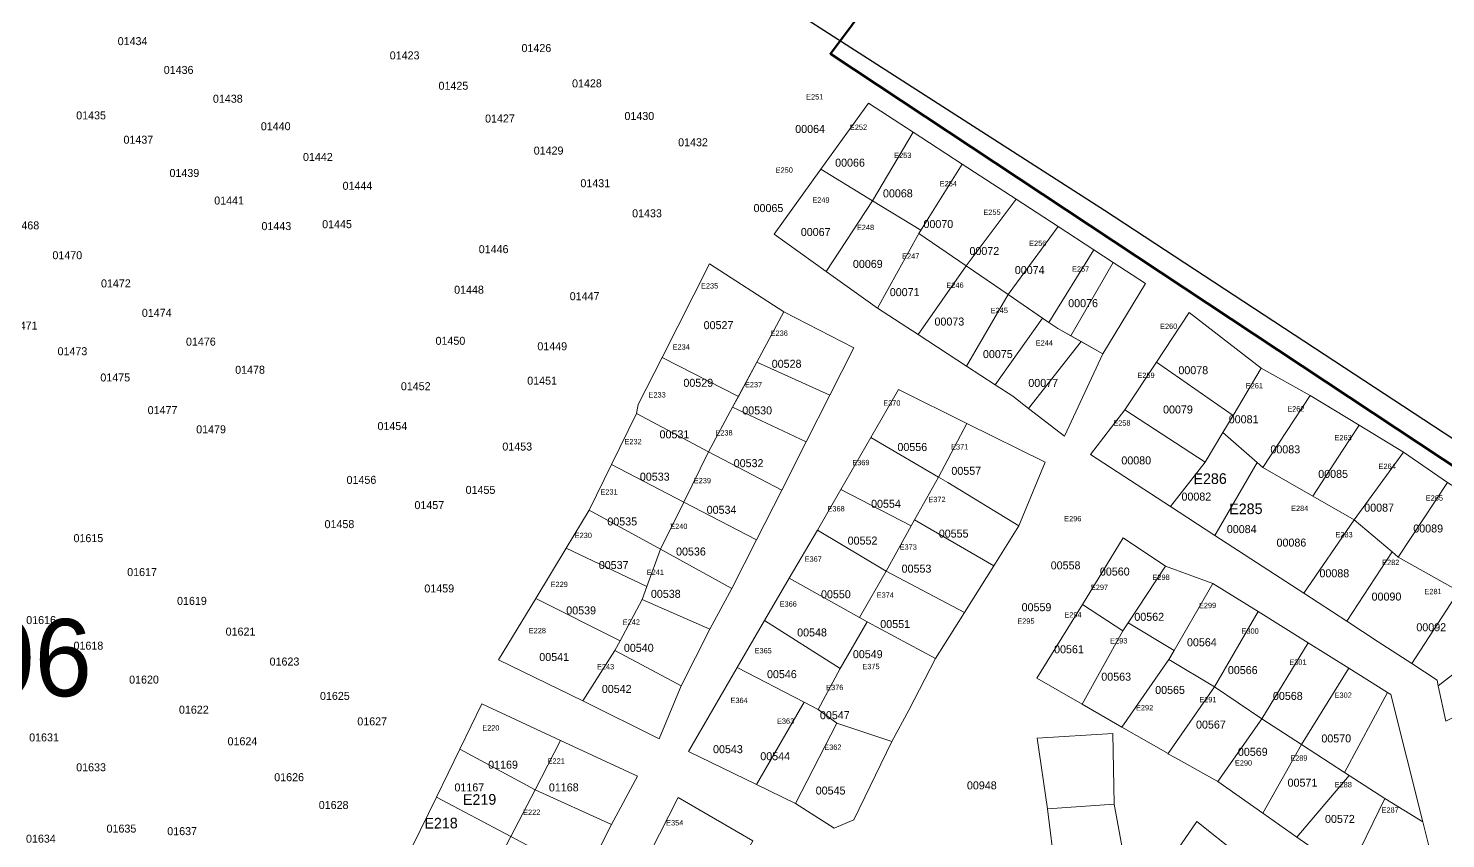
# Model space of a CAD drawing. Header units: metres. Extents: x 245225 to 248406, y 1633796 to 1637634.
# Drawn here: x 247903.7 to 248169.3, y 1635015.9 to 1635167.8 of the extents above; entities that cross this region are included whole.
import ezdxf
from ezdxf.enums import TextEntityAlignment as Align

# ---------------------------------------------------------------- set-up
doc = ezdxf.new("R2010")
doc.units = ezdxf.units.M
doc.header["$MEASUREMENT"] = 0
for name, color, linetype in [('historique_numero_parcelle', 7, 'Continuous'), ('limites_sections', 7, 'Continuous'), ('numero_lot', 7, 'Continuous')]:
    doc.layers.add(name, color=color, linetype=linetype)
doc.layers.add('Limites_Communes', color=7, linetype='Continuous', lineweight=211, plot=False)
doc.layers.add('LIMITES_PARCELLES', color=7, linetype='Continuous', lineweight=0, true_color=0xffffff)
doc.styles.add('Style-FANCY', font='FANCY.shx')
doc.styles.add('Style-WORKING', font='WORKING.shx')

msp = doc.modelspace()

# ---------------------------------------------------------------- linework, layer by layer
at = {"layer": 'Limites_Communes', "color": 210, "lineweight": 80, "flags": 128}
msp.add_lwpolyline([(248359.7581, 1635572.275), (248054, 1635163), (248403, 1634932), (247921.6958, 1634066.3692), (247944, 1634048), (247854, 1633828), (247757.3136, 1633862.8869), (247659.1646, 1633895.42), (247213.4779, 1634048.8798)], dxfattribs=at)
at = {"layer": 'limites_parcelles', "flags": 128}
for points in [[(248078.716, 1635142.306), (248070.578, 1635129.302), (248070.918, 1635129.915), (248061.877, 1635135.464), (248069.532, 1635148.284), (248078.716, 1635142.306)], [(248053.23, 1635122.18), (248061.877, 1635135.464), (248070.918, 1635129.915), (248070.578, 1635129.302), (248062.821, 1635115.31), (248053.23, 1635122.18)], [(248107.012, 1635123.891), (248099.069, 1635110.122), (248096.635, 1635111.5), (248094.956, 1635112.647), (248103.397, 1635126.243), (248107.012, 1635123.891)], [(248036.751, 1635098.785), (248022.439, 1635106.083), (248031.344, 1635123.595), (248045.274, 1635114.611), (248040.214, 1635105.214), (248036.751, 1635098.785)], [(248100.972, 1635109.045), (248091.147, 1635096.521), (248088.222, 1635098.8), (248084.899, 1635100.959), (248093.767, 1635113.459), (248094.956, 1635112.647), (248096.635, 1635111.5), (248100.972, 1635109.045)], [(248036.751, 1635098.785), (248035.671, 1635096.778), (248031.16, 1635088.402), (248017.648, 1635095.546), (248017.963, 1635097.281), (248022.439, 1635106.083), (248036.751, 1635098.785)], [(248129.482, 1635095.203), (248127.586, 1635092.015), (248124.258, 1635086.417), (248109.177, 1635096.26), (248115.093, 1635105.213), (248129.482, 1635095.203)], [(248143.943, 1635098.959), (248135.053, 1635085.465), (248133.985, 1635086.401), (248127.586, 1635092.015), (248129.482, 1635095.203), (248134.735, 1635104.039), (248143.943, 1635098.959)], [(248153.1, 1635093.381), (248150.003, 1635088.647), (248144.408, 1635080.094), (248135.053, 1635085.465), (248143.943, 1635098.959), (248153.1, 1635093.381)], [(248074.234, 1635083.642), (248079.584, 1635093.71), (248094.254, 1635086.417), (248089.333, 1635074.511), (248075.998, 1635082.607), (248074.234, 1635083.642)], [(248161.405, 1635088.322), (248152.198, 1635075.622), (248144.408, 1635080.094), (248150.003, 1635088.647), (248153.1, 1635093.381), (248161.405, 1635088.322)], [(248074.234, 1635083.642), (248069.781, 1635075.638), (248069.148, 1635074.499), (248055.936, 1635081.301), (248061.582, 1635091.064), (248074.234, 1635083.642)], [(248133.985, 1635086.401), (248126.036, 1635072.731), (248117.775, 1635078.109), (248124.258, 1635086.417), (248127.586, 1635092.015), (248133.985, 1635086.401)], [(248169.66, 1635082.607), (248160.453, 1635068.637), (248159.285, 1635069.626), (248152.198, 1635075.622), (248161.405, 1635088.322), (248169.66, 1635082.607)], [(248135.053, 1635085.465), (248144.408, 1635080.094), (248152.198, 1635075.622), (248142.712, 1635061.875), (248126.036, 1635072.731), (248133.985, 1635086.401), (248135.053, 1635085.465)], [(248089.333, 1635074.511), (248084.621, 1635067.013), (248069.781, 1635075.638), (248074.234, 1635083.642), (248075.998, 1635082.607), (248089.333, 1635074.511)], [(248181.61, 1635075.029), (248178.71, 1635071.25), (248171.811, 1635062.261), (248160.453, 1635068.637), (248169.66, 1635082.607), (248181.61, 1635075.029)], [(248084.621, 1635067.013), (248079.119, 1635058.257), (248064.442, 1635066.04), (248069.148, 1635074.499), (248069.781, 1635075.638), (248084.621, 1635067.013)], [(248116.805, 1635066.944), (248109.823, 1635056.355), (248108.815, 1635054.826), (248101.239, 1635059.747), (248108.859, 1635072.289), (248116.805, 1635066.944)], [(248014.558, 1635052.954), (247998.783, 1635060.914), (248004.487, 1635070.346), (248019.574, 1635063.115), (248018.689, 1635060.7), (248014.558, 1635052.954)], [(248035.516, 1635062.764), (248031.389, 1635055.144), (248018.689, 1635060.7), (248019.574, 1635063.115), (248022.142, 1635070.126), (248035.516, 1635062.764)], [(248171.811, 1635062.261), (248162.956, 1635048.679), (248156.698, 1635052.771), (248150.79, 1635056.616), (248159.285, 1635069.626), (248160.453, 1635068.637), (248171.811, 1635062.261)], [(248079.119, 1635058.257), (248073.705, 1635049.64), (248060.872, 1635056.519), (248059.451, 1635057.315), (248064.442, 1635066.04), (248079.119, 1635058.257)], [(248059.451, 1635057.315), (248060.872, 1635056.519), (248055.845, 1635047.788), (248041.653, 1635056.739), (248046.285, 1635064.686), (248059.451, 1635057.315)], [(248134.153, 1635058.435), (248126.004, 1635044.349), (248117.432, 1635049.429), (248118.42, 1635051.14), (248125.687, 1635063.716), (248134.153, 1635058.435)], [(248014.558, 1635052.954), (248013.609, 1635051.175), (248007.575, 1635041.713), (247991.809, 1635049.384), (247998.783, 1635060.914), (248014.558, 1635052.954)], [(248031.389, 1635055.144), (248025.991, 1635044.507), (248017.723, 1635048.96), (248013.609, 1635051.175), (248014.558, 1635052.954), (248018.689, 1635060.7), (248031.389, 1635055.144)], [(248178.55, 1635058.477), (248180.04, 1635053.885), (248167.93, 1635044.51), (248167.705, 1635045.574), (248162.956, 1635048.679), (248171.811, 1635062.261), (248178.55, 1635058.477)], [(248055.845, 1635047.788), (248051.703, 1635040.096), (248049.1, 1635041.444), (248036.531, 1635047.954), (248041.653, 1635056.739), (248055.845, 1635047.788)], [(248068.678, 1635039.983), (248065.521, 1635034.113), (248057.426, 1635036.787), (248055.201, 1635037.522), (248051.703, 1635040.096), (248055.845, 1635047.788), (248060.872, 1635056.519), (248073.705, 1635049.64), (248068.678, 1635039.983)], [(248117.432, 1635049.429), (248108.633, 1635036.802), (248101.207, 1635041.075), (248108.815, 1635054.826), (248109.823, 1635056.355), (248118.42, 1635051.14), (248117.432, 1635049.429)], [(248182.859, 1635044.686), (248169.334, 1635037.878), (248167.93, 1635044.51), (248180.04, 1635053.885), (248180.455, 1635052.604), (248182.859, 1635044.686)], [(248025.991, 1635044.507), (248021.866, 1635034.567), (248007.575, 1635041.713), (248013.609, 1635051.175), (248017.723, 1635048.96), (248025.991, 1635044.507)], [(248134.894, 1635038.316), (248126.639, 1635026.569), (248118.704, 1635031.007), (248117.273, 1635031.807), (248117.284, 1635031.824), (248126.004, 1635044.349), (248134.894, 1635038.316)], [(248165.038, 1635019), (248157.913, 1635023.394), (248151.245, 1635027.716), (248150.339, 1635028.303), (248158.451, 1635043.277), (248159.024, 1635042.92), (248165.038, 1635019)], [(248040.112, 1635026.013), (248049.1, 1635041.444), (248051.703, 1635040.096), (248055.201, 1635037.522), (248047.423, 1635022.441), (248040.112, 1635026.013)], [(248065.521, 1635034.113), (248058.376, 1635019.425), (248054.725, 1635017.837), (248047.423, 1635022.441), (248055.201, 1635037.522), (248057.426, 1635036.787), (248065.521, 1635034.113)], [(248135.052, 1635020.669), (248142.308, 1635033.51), (248150.339, 1635028.303), (248151.245, 1635027.716), (248141.448, 1635016.183), (248135.052, 1635020.669)], [(248165.038, 1635019), (248166.168, 1635014.504), (248160.294, 1635004.661), (248151.087, 1635009.424), (248157.913, 1635023.394), (248165.038, 1635019)]]:
    msp.add_lwpolyline(points, close=True, dxfattribs=at)
at = {"layer": 'limites_parcelles'}
for points in [[(248069.532, 1635148.284), (248061.877, 1635135.464), (248052.232, 1635141.384), (248061.136, 1635153.748)], [(248061.877, 1635135.464), (248053.23, 1635122.18), (248043.456, 1635129.182), (248052.232, 1635141.384)], [(248088.817, 1635135.733), (248079.454, 1635123.238), (248070.578, 1635129.302), (248078.716, 1635142.306)], [(248079.454, 1635123.238), (248088.817, 1635135.733), (248096.715, 1635130.592), (248087.333, 1635117.855)], [(248087.333, 1635117.855), (248096.715, 1635130.592), (248103.397, 1635126.243), (248094.956, 1635112.647)], [(248079.454, 1635123.238), (248070.456, 1635110.348), (248062.821, 1635115.31), (248070.578, 1635129.302)], [(248087.333, 1635117.855), (248079.507, 1635104.465), (248070.456, 1635110.348), (248079.454, 1635123.238)], [(248099.069, 1635110.122), (248107.012, 1635123.891), (248113.077, 1635119.943), (248105.049, 1635106.737)], [(248093.767, 1635113.459), (248084.899, 1635100.959), (248079.507, 1635104.465), (248087.333, 1635117.855)], [(248053.892, 1635099.004), (248040.214, 1635105.214), (248045.274, 1635114.611), (248058.376, 1635107.849)], [(248129.482, 1635095.203), (248115.093, 1635105.213), (248121.242, 1635114.516), (248134.735, 1635104.039)], [(248091.147, 1635096.521), (248100.972, 1635109.045), (248105.049, 1635106.737), (248097.855, 1635091.294)], [(248053.892, 1635099.004), (248049.46, 1635090.264), (248035.671, 1635096.778), (248040.214, 1635105.214)], [(248079.584, 1635093.71), (248074.234, 1635083.642), (248061.582, 1635091.064), (248066.79, 1635100.07)], [(248031.16, 1635088.402), (248026.509, 1635078.977), (248012.967, 1635085.987), (248017.648, 1635095.546)], [(248049.46, 1635090.264), (248044.871, 1635081.213), (248031.16, 1635088.402), (248035.671, 1635096.778)], [(248124.258, 1635086.417), (248117.775, 1635078.109), (248102.723, 1635087.907), (248109.177, 1635096.26)], [(248044.871, 1635081.213), (248040.155, 1635071.913), (248026.509, 1635078.977), (248031.16, 1635088.402)], [(248026.509, 1635078.977), (248022.142, 1635070.126), (248008.797, 1635077.473), (248012.967, 1635085.987)], [(248040.155, 1635071.913), (248035.516, 1635062.764), (248022.142, 1635070.126), (248026.509, 1635078.977)], [(248069.148, 1635074.499), (248064.442, 1635066.04), (248051.55, 1635073.717), (248055.936, 1635081.301)], [(248019.574, 1635063.115), (248004.487, 1635070.346), (248008.797, 1635077.473), (248022.142, 1635070.126)], [(248064.442, 1635066.04), (248059.451, 1635057.315), (248046.285, 1635064.686), (248051.55, 1635073.717)], [(248159.285, 1635069.626), (248150.79, 1635056.616), (248142.712, 1635061.875), (248152.198, 1635075.622)], [(248118.42, 1635051.14), (248109.823, 1635056.355), (248116.805, 1635066.944), (248125.687, 1635063.716)], [(248108.815, 1635054.826), (248101.207, 1635041.075), (248092.708, 1635045.965), (248101.239, 1635059.747)], [(248143.526, 1635052.588), (248134.894, 1635038.316), (248126.004, 1635044.349), (248134.153, 1635058.435)], [(248151.174, 1635047.817), (248142.308, 1635033.51), (248134.894, 1635038.316), (248143.526, 1635052.588)], [(248049.1, 1635041.444), (248040.112, 1635026.013), (248027.369, 1635032.239), (248036.531, 1635047.954)], [(248108.633, 1635036.802), (248117.432, 1635049.429), (248126.004, 1635044.349), (248117.284, 1635031.824)], [(248158.451, 1635043.277), (248150.339, 1635028.303), (248142.308, 1635033.51), (248151.174, 1635047.817)], [(248003.425, 1635034.295), (247998.631, 1635025.035), (247984.533, 1635032.669), (247988.685, 1635041.174)], [(248142.308, 1635033.51), (248135.052, 1635020.669), (248126.639, 1635026.569), (248134.894, 1635038.316)], [(247998.631, 1635025.035), (248003.425, 1635034.295), (248017.836, 1635027.607), (248012.968, 1635018.506)], [(248107.159, 1635022.316), (248094.671, 1635021.469), (248092.744, 1635034.735), (248106.925, 1635035.581)], [(247998.631, 1635025.035), (247994.085, 1635016.25), (247980.131, 1635023.654), (247984.533, 1635032.669)], [(248141.448, 1635016.183), (248151.245, 1635027.716), (248157.913, 1635023.394), (248151.087, 1635009.424)], [(247994.085, 1635016.25), (247989.476, 1635007.346), (247975.578, 1635014.327), (247980.131, 1635023.654)], [(248012.968, 1635018.506), (248008.074, 1635008.827), (247994.085, 1635016.25), (247998.631, 1635025.035)], [(248033.929, 1635005.772), (248020.199, 1635013.279), (248025.464, 1635023.561), (248039.485, 1635015.456)], [(248109.064, 1635012.156), (248096.153, 1635009.827), (248094.671, 1635021.469), (248107.159, 1635022.316)], [(248130.394, 1635012.989), (248121.657, 1634999.675), (248112.663, 1635004.536), (248122.672, 1635019.116)], [(248003.624, 1635000.239), (247989.476, 1635007.346), (247994.085, 1635016.25), (248008.074, 1635008.827)]]:
    msp.add_3dface(points, dxfattribs=at)
at = {"layer": 'limites_sections', "flags": 128}
msp.add_lwpolyline([(248016.729, 1635190.575), (248105.364, 1635133.689), (248324.308, 1634990.153), (248405.641, 1634932.819), (248395.6657, 1634939.6467), (248358.2927, 1634948.5101), (248343.6083, 1634951.1295), (248329.6304, 1634960.8384), (248375.044866, 1634889.564273), (248373.677907, 1634887.63176), (248366.4439, 1634882.8245), (248358.7797, 1634877.7313), (248357.3362, 1634876.7721), (248350.573, 1634872.2777), (248337.9533, 1634869.5097), (248293.8382, 1634859.8335), (248269.3309, 1634854.4581), (247970.3807, 1634755.7376), (247970.3807, 1634755.7376), (247922.9331, 1634741.7099), (247785.800341, 1634694.735047), (247783.534, 1634753.015), (247657.284, 1634763.969)], dxfattribs=at)

# ---------------------------------------------------------------- texts
at = {"layer": 'historique_numero_parcelle', "style": 'Style-FANCY'}
for s, p in [('01434', (247923.188642, 1635165.368945)), ('01426', (247998.881809, 1635164.064316)), ('01423', (247974.181915, 1635162.697545)), ('01436', (247931.81934, 1635159.970429)), ('01425', (247983.327806, 1635157.003378)), ('01428', (248008.357356, 1635157.451114)), ('01438', (247941.042231, 1635154.571896)), ('01435', (247915.409781, 1635151.452744)), ('01427', (247992.054474, 1635150.867903)), ('01430', (248018.179136, 1635151.332777)), ('01440', (247950.01887, 1635149.413283)), ('00064', (248050.193394, 1635148.910918)), ('01437', (247924.273339, 1635146.893984)), ('01429', (248001.170688, 1635144.854538)), ('01432', (248028.240471, 1635146.414114)), ('01442', (247957.924205, 1635143.654848)), ('00066', (248057.673229, 1635142.585769)), ('01439', (247932.89734, 1635140.65568)), ('01444', (247965.343732, 1635138.256301)), ('01431', (248009.923396, 1635138.736221)), ('00068', (248066.640229, 1635136.836769)), ('01441', (247941.284019, 1635135.497087)), ('00065', (248042.383229, 1635134.076769)), ('01433', (248019.616469, 1635133.097734)), ('01468', (247902.899649, 1635130.824924)), ('01443', (247950.138648, 1635130.698371)), ('01445', (247961.517539, 1635131.058273)), ('00067', (248051.235229, 1635129.591769)), ('00070', (248074.228229, 1635131.086769)), ('01446', (247990.867875, 1635126.373998)), ('00072', (248082.850229, 1635126.027769)), ('01470', (247910.954706, 1635125.237068)), ('00069', (248061.007229, 1635123.612769)), ('00074', (248091.351394, 1635122.462918)), ('01472', (247920.057819, 1635119.958503)), ('01448', (247986.252763, 1635118.774431)), ('00071', (248067.914053, 1635118.323367)), ('01447', (248007.920323, 1635117.560067)), ('00076', (248101.360229, 1635116.252769)), ('01474', (247927.716903, 1635114.439988)), ('00073', (248076.297229, 1635112.803769)), ('01471', (247902.579189, 1635112.040676)), ('00527', (248033.025229, 1635112.131769)), ('01476', (247935.988267, 1635109.041471)), ('01450', (247982.767569, 1635109.197255)), ('01449', (248001.856877, 1635108.168947)), ('01473', (247911.912929, 1635107.24196)), ('00528', (248045.787229, 1635104.887769)), ('00075', (248085.380229, 1635106.708769)), ('01475', (247919.938042, 1635102.323298)), ('01478', (247945.211158, 1635103.762906)), ('00078', (248122.018229, 1635103.682769)), ('01452', (247976.267485, 1635100.685997)), ('01451', (247999.956057, 1635101.72502)), ('00529', (248029.232229, 1635101.322769)), ('00077', (248093.887229, 1635101.304769)), ('01477', (247928.801599, 1635096.204961)), ('00530', (248040.268229, 1635096.147769)), ('00079', (248119.143229, 1635096.323769)), ('00081', (248131.454053, 1635094.484367)), ('01479', (247937.904712, 1635092.605939)), ('01454', (247971.880343, 1635093.213727)), ('00531', (248024.757053, 1635091.663367)), ('01453', (247995.295044, 1635089.374787)), ('00556', (248069.346229, 1635089.289769)), ('00083', (248139.262229, 1635088.849769)), ('00532', (248038.659229, 1635086.258769)), ('00080', (248111.326229, 1635086.779769)), ('00533', (248021.069229, 1635083.728769)), ('00557', (248079.463229, 1635084.821769)), ('00085', (248148.230229, 1635084.249769)), ('01456', (247966.087441, 1635083.130056)), ('01455', (247988.404612, 1635081.249138)), ('01457', (247978.81811, 1635078.399913)), ('00554', (248064.412394, 1635078.644918)), ('00082', (248122.592229, 1635079.994769)), ('00534', (248033.593394, 1635077.519918)), ('00087', (248156.852229, 1635077.924769)), ('01458', (247961.963662, 1635074.835168)), ('00535', (248014.976229, 1635075.334769)), ('00555', (248077.098229, 1635073.059769)), ('00084', (248131.093394, 1635073.899918)), ('00089', (248166.049229, 1635074.015769)), ('01615', (247914.909496, 1635072.2049)), ('00552', (248060.018229, 1635071.745769)), ('00086', (248140.412229, 1635071.370769)), ('00536', (248027.852229, 1635069.699769)), ('01617', (247924.970831, 1635065.846629)), ('00537', (248013.366229, 1635067.169769)), ('00553', (248070.135229, 1635066.488769)), ('00558', (248098.084229, 1635067.104769)), ('00560', (248107.303229, 1635065.944769)), ('00088', (248148.459229, 1635065.620769)), ('01459', (247980.671002, 1635062.775299)), ('01619', (247934.3135, 1635060.448097)), ('00538', (248023.138229, 1635061.765769)), ('00550', (248055.025229, 1635061.691769)), ('00090', (248158.231229, 1635061.251769)), ('00539', (248007.273229, 1635058.660769)), ('00559', (248092.625229, 1635059.261769)), ('00562', (248113.759229, 1635057.459769)), ('01616', (247906.045939, 1635056.849075)), ('01621', (247943.422565, 1635054.689676)), ('00548', (248050.551394, 1635054.528918)), ('00551', (248066.136053, 1635056.106367)), ('00092', (248166.624229, 1635055.501769)), ('01618', (247914.909496, 1635052.05038)), ('00540', (248018.073394, 1635051.645918)), ('00564', (248123.626394, 1635052.690918)), ('01623', (247951.661194, 1635049.07154)), ('00541', (248002.217219, 1635049.921515)), ('00549', (248060.996394, 1635050.455918)), ('00561', (248098.715053, 1635051.376367)), ('00546', (248044.901394, 1635046.709918)), ('00566', (248131.290229, 1635047.471769)), ('01620', (247925.327189, 1635045.692101)), ('00542', (248013.934394, 1635043.941918)), ('00563', (248107.565229, 1635046.232769)), ('00565', (248117.664229, 1635043.753769)), ('01625', (247961.106529, 1635042.627577)), ('00568', (248139.737229, 1635042.627769)), ('01622', (247934.669857, 1635040.053634)), ('00547', (248054.821394, 1635039.021918)), ('01627', (247968.104975, 1635037.864382)), ('00567', (248125.322229, 1635037.258769)), ('01631', (247906.589057, 1635034.856649)), ('01624', (247943.783384, 1635034.127016)), ('00570', (248148.821229, 1635034.667769)), ('00543', (248034.784394, 1635032.647918)), ('00544', (248043.646559, 1635031.334066)), ('00569', (248133.167229, 1635032.151769)), ('01633', (247915.411909, 1635029.254886)), ('01169', (247992.633973, 1635029.739938)), ('01626', (247952.532028, 1635027.396616)), ('01167', (247986.310973, 1635025.485938)), ('01168', (248004.015973, 1635025.485938)), ('00948', (248082.380394, 1635025.864918)), ('00571', (248142.486053, 1635026.369367)), ('00545', (248054.033394, 1635024.894918)), ('01628', (247960.874307, 1635022.185379)), ('01635', (247921.102577, 1635017.761888)), ('01637', (247932.481468, 1635017.282018)), ('00572', (248149.497229, 1635019.572769)), ('01634', (247906.003877, 1635015.874223))]:
    msp.add_text(s, height=1.499994, rotation=0.1323, dxfattribs=at).set_placement(p, align=Align.MIDDLE_CENTER)
at = {"layer": 'limites_sections', "linetype": 'Continuous', "lineweight": 0, "style": 'Style-FANCY'}
msp.add_text('01230111006', height=14.474253, dxfattribs=at).set_placement((247856.376373, 1635049.809041), align=Align.MIDDLE_CENTER)
at = {"layer": 'numero_lot', "linetype": 'Continuous'}
for s, height, style, p in [('E251', 0.999996, 'Style-WORKING', (248049.45, 1635154.410688)), ('E252', 0.999996, 'Style-WORKING', (248057.654, 1635148.709688)), ('E253', 0.999996, 'Style-WORKING', (248065.951, 1635143.443688)), ('E250', 0.999996, 'Style-WORKING', (248043.738, 1635140.676688)), ('E254', 0.999996, 'Style-WORKING', (248074.494, 1635138.129688)), ('E249', 0.999996, 'Style-WORKING', (248050.612, 1635135.069688)), ('E255', 0.999996, 'Style-WORKING', (248082.677, 1635132.782688)), ('E248', 0.999996, 'Style-WORKING', (248058.973, 1635129.933688)), ('E256', 0.999996, 'Style-WORKING', (248091.255, 1635126.958688)), ('E247', 0.999996, 'Style-WORKING', (248067.442, 1635124.559688)), ('E257', 0.999996, 'Style-WORKING', (248099.288, 1635122.133688)), ('E235', 0.999996, 'Style-WORKING', (248029.745, 1635118.980688)), ('E246', 0.999996, 'Style-WORKING', (248075.738, 1635119.098688)), ('E245', 0.999996, 'Style-FANCY', (248084.045, 1635114.368688)), ('E236', 0.999996, 'Style-WORKING', (248042.797, 1635110.106688)), ('E260', 0.999996, 'Style-FANCY', (248115.794, 1635111.404688)), ('E234', 0.999996, 'Style-WORKING', (248024.417, 1635107.528688)), ('E244', 0.999996, 'Style-WORKING', (248092.484, 1635108.286688)), ('E259', 0.999996, 'Style-WORKING', (248111.543, 1635102.208688)), ('E237', 0.999996, 'Style-WORKING', (248037.98, 1635100.456688)), ('E261', 0.999996, 'Style-WORKING', (248131.855, 1635100.257688)), ('E233', 0.999996, 'Style-WORKING', (248019.908, 1635098.552688)), ('E370', 0.999996, 'Style-WORKING', (248063.907, 1635097.011688)), ('E262', 0.999996, 'Style-WORKING', (248139.639, 1635095.933688)), ('E238', 0.999996, 'Style-WORKING', (248032.438, 1635091.429688)), ('E258', 0.999996, 'Style-WORKING', (248107.03, 1635093.281688)), ('E232', 0.999996, 'Style-WORKING', (248015.397, 1635089.782688)), ('E371', 0.999996, 'Style-WORKING', (248076.624, 1635088.804688)), ('E263', 0.999996, 'Style-WORKING', (248148.491, 1635090.529688)), ('E369', 0.999996, 'Style-WORKING', (248058.107, 1635085.855688)), ('E286', 1.999992, 'Style-WORKING', (248122.059, 1635082.319688)), ('E264', 0.999996, 'Style-WORKING', (248156.743, 1635085.158688)), ('E239', 0.999996, 'Style-WORKING', (248028.387, 1635082.462688)), ('E231', 0.999996, 'Style-WORKING', (248010.887, 1635080.355688)), ('E372', 0.999996, 'Style-WORKING', (248072.364, 1635078.944688)), ('E265', 0.999996, 'Style-WORKING', (248165.598, 1635079.214688)), ('E368', 0.999996, 'Style-WORKING', (248053.449, 1635077.199688)), ('E296', 0.999996, 'Style-WORKING', (248097.822, 1635075.340688)), ('E285', 1.999992, 'Style-WORKING', (248128.764, 1635076.670688)), ('E284', 0.999996, 'Style-WORKING', (248140.357, 1635077.279688)), ('E240', 0.999996, 'Style-WORKING', (248023.978, 1635073.899688)), ('E230', 0.999996, 'Style-WORKING', (248006.067, 1635072.203688)), ('E373', 0.999996, 'Style-WORKING', (248066.979, 1635070.028688)), ('E283', 0.999996, 'Style-WORKING', (248148.667, 1635072.336688)), ('E367', 0.999996, 'Style-WORKING', (248049.171, 1635067.771688)), ('E241', 0.999996, 'Style-WORKING', (248019.569, 1635065.290688)), ('E282', 0.999996, 'Style-WORKING', (248157.429, 1635067.141688)), ('E229', 0.999996, 'Style-WORKING', (248001.557, 1635063.021688)), ('E297', 0.999996, 'Style-FANCY', (248102.829, 1635062.473688)), ('E298', 0.999996, 'Style-WORKING', (248114.377, 1635064.358688)), ('E366', 0.999996, 'Style-WORKING', (248044.483, 1635059.356688)), ('E374', 0.999996, 'Style-WORKING', (248062.677, 1635061.017688)), ('E281', 0.999996, 'Style-WORKING', (248165.355, 1635061.686688)), ('E294', 0.999996, 'Style-WORKING', (248097.863, 1635057.321688)), ('E299', 0.999996, 'Style-WORKING', (248123.088, 1635059.066688)), ('E228', 0.999996, 'Style-WORKING', (247997.461, 1635054.359688)), ('E242', 0.999996, 'Style-WORKING', (248015.063, 1635055.953688)), ('E295', 0.999996, 'Style-FANCY', (248089.036, 1635056.141688)), ('E300', 0.999996, 'Style-FANCY', (248131.063, 1635054.273688)), ('E293', 0.999996, 'Style-WORKING', (248106.445, 1635052.442688)), ('E365', 0.999996, 'Style-WORKING', (248039.788, 1635050.598688)), ('E243', 0.999996, 'Style-WORKING', (248010.245, 1635047.587688)), ('E375', 0.999996, 'Style-FANCY', (248059.988, 1635047.626688)), ('E301', 0.999996, 'Style-WORKING', (248140.024, 1635048.452688)), ('E376', 0.999996, 'Style-WORKING', (248053.208, 1635043.701688)), ('E364', 0.999996, 'Style-WORKING', (248035.285, 1635041.274688)), ('E291', 0.999996, 'Style-WORKING', (248123.149, 1635041.422688)), ('E302', 0.999996, 'Style-WORKING', (248148.516, 1635042.253688)), ('E292', 0.999996, 'Style-FANCY', (248111.283, 1635039.903688)), ('E220', 0.999996, 'Style-WORKING', (247988.739, 1635036.131688)), ('E363', 0.999996, 'Style-WORKING', (248043.987, 1635037.387688)), ('E362', 0.999996, 'Style-WORKING', (248052.853, 1635032.504688)), ('E289', 0.999996, 'Style-WORKING', (248140.199, 1635030.472688)), ('E221', 0.999996, 'Style-WORKING', (248000.989, 1635029.913688)), ('E290', 0.999996, 'Style-FANCY', (248129.822, 1635029.546688)), ('E288', 0.999996, 'Style-WORKING', (248148.524, 1635025.478688)), ('E219', 1.999992, 'Style-WORKING', (247985.126, 1635022.187688)), ('E222', 0.999996, 'Style-WORKING', (247996.408, 1635020.307688)), ('E287', 0.999996, 'Style-WORKING', (248157.307, 1635020.734688)), ('E218', 1.999992, 'Style-WORKING', (247977.904, 1635017.755688)), ('E354', 0.999996, 'Style-WORKING', (248023.211, 1635018.340688))]:
    msp.add_text(s, height=height, rotation=0.512242, dxfattribs=dict(at, style=style)).set_placement(p)

doc.saveas('drawing.dxf')
